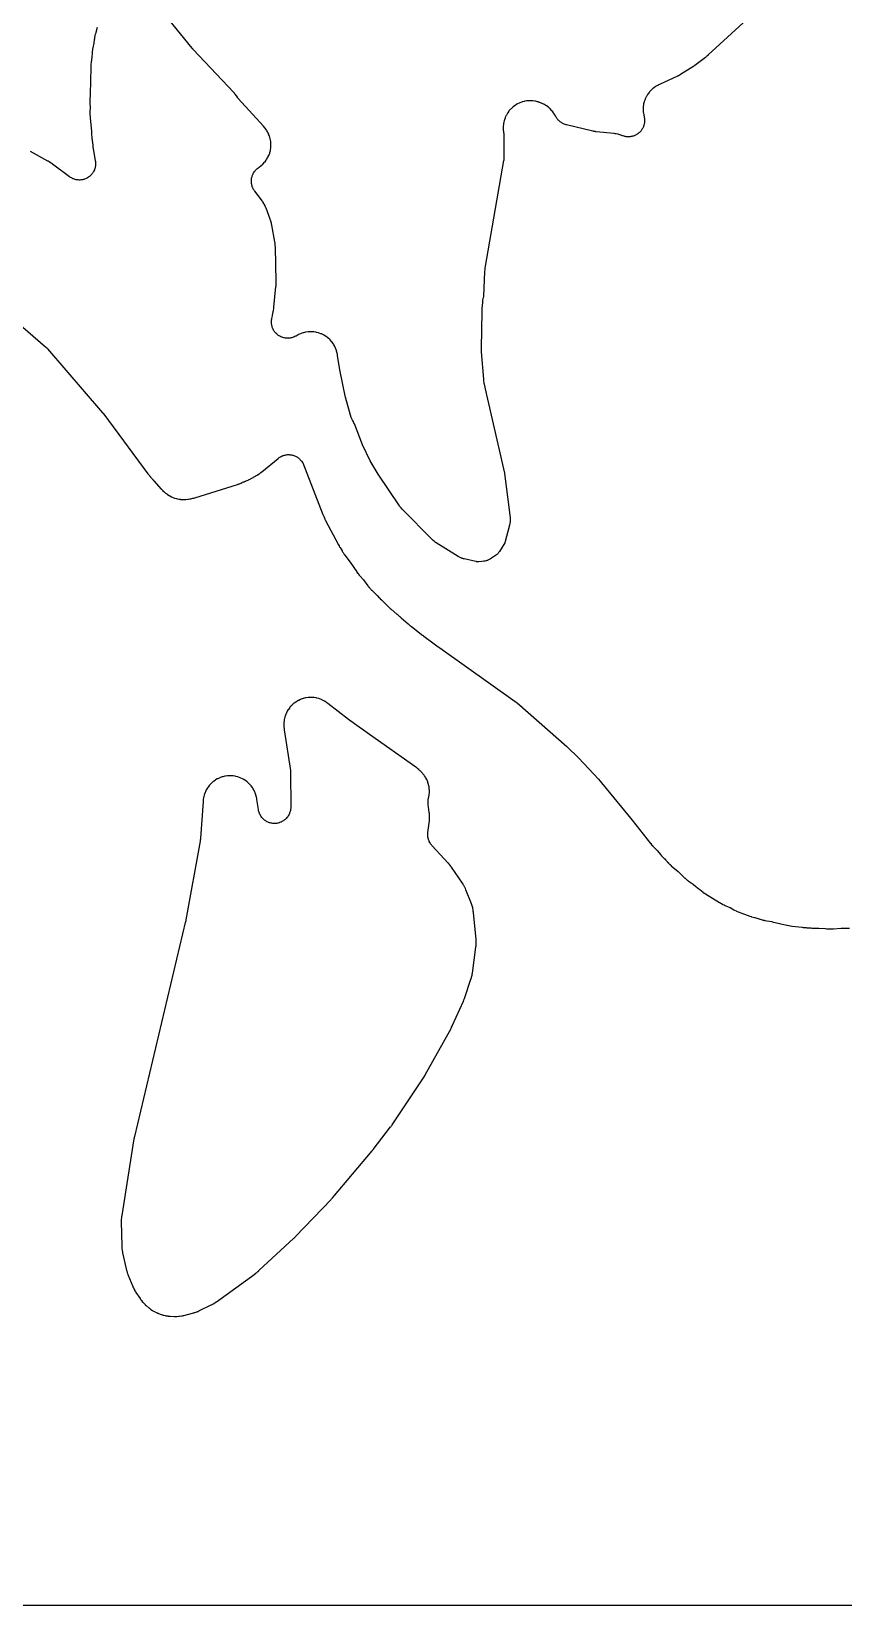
# Model space of a CAD drawing. Header units: millimetres. Extents: x 0 to 300, y 0 to 300.
# Drawn here: x 75 to 150, y -0.1 to 145.3 of the extents above; entities that cross this region are included whole.
import ezdxf

# ---------------------------------------------------------------- set-up
doc = ezdxf.new("R2010")
doc.units = ezdxf.units.MM
doc.layers.add('CUT', color=7, linetype='CONTINUOUS')

msp = doc.modelspace()

# ---------------------------------------------------------------- linework, layer by layer
at = {"layer": 'CUT'}
for points in [[(298.5625, -0.0625), (1.4375, -0.0625), (0.5522, -0.0625), (0.4788, -0.0589), (0.4206, -0.0503), (0.3635, -0.036), (0.3082, -0.0162), (0.255, 0.009), (0.2046, 0.0392), (0.1573, 0.0743), (0.1137, 0.1137), (0.0743, 0.1573), (0.0392, 0.2046), (0.009, 0.255), (-0.0162, 0.3082), (-0.036, 0.3635), (-0.0503, 0.4206), (-0.0589, 0.4788), (-0.0625, 0.5522), (-0.0625, 1.4375), (-0.0625, 298.5625)], [(142.516, 147.6994), (137.4992, 143.1052), (137.4871, 143.0944), (137.4557, 143.0666), (137.4529, 143.0641), (137.3765, 142.9957), (137.3656, 142.9858), (137.324, 142.9467), (137.3032, 142.9262), (137.2525, 142.8736), (136.248, 142.1241), (136.2406, 142.1186), (136.2231, 142.1058), (136.2155, 142.1004), (136.2063, 142.0938), (136.1987, 142.0884), (136.181, 142.076), (136.1733, 142.0707), (136.1645, 142.0647), (136.1568, 142.0595), (136.1388, 142.0474), (136.131, 142.0423), (136.1215, 142.0361), (136.1137, 142.0311), (136.0955, 142.0194), (136.0876, 142.0144), (134.923, 141.2867), (134.9106, 141.2791), (134.8814, 141.2615), (134.8689, 141.2541), (134.8535, 141.2452), (134.8408, 141.238), (134.8112, 141.2214), (134.7984, 141.2144), (134.7836, 141.2064), (134.7707, 141.1996), (134.7405, 141.184), (134.7275, 141.1774), (134.7116, 141.1695), (134.6985, 141.1631), (134.6678, 141.1485), (134.6546, 141.1423), (132.9974, 140.3845), (132.9837, 140.378), (132.8957, 140.3351), (132.8822, 140.3283), (132.83, 140.3012), (132.8036, 140.2866), (132.6369, 140.1891), (132.5865, 140.1561), (132.4326, 140.0439), (132.3857, 140.006), (132.2438, 139.8789), (132.201, 139.8365), (132.0726, 139.6958), (132.0342, 139.6493), (131.9205, 139.4965), (131.887, 139.4464), (131.7892, 139.2829), (131.7609, 139.2297), (131.6801, 139.0573), (131.6572, 139.0015), (131.594, 138.8218), (131.5769, 138.764), (131.5321, 138.5789), (131.5209, 138.5197), (131.4948, 138.331), (131.4896, 138.2709), (131.4826, 138.0806), (131.4834, 138.0203), (131.4956, 137.8302), (131.5024, 137.7703), (131.5336, 137.5824), (131.5464, 137.5235), (131.564, 137.4587), (131.5744, 137.4164), (131.5915, 137.3384), (131.606, 137.2525), (131.613, 137.195), (131.6191, 137.1081), (131.6204, 137.0501), (131.6182, 136.963), (131.6139, 136.9052), (131.6032, 136.8187), (131.5934, 136.7616), (131.5744, 136.6766), (131.5591, 136.6206), (131.532, 136.5378), (131.5113, 136.4837), (131.4763, 136.4039), (131.4505, 136.3519), (131.4079, 136.2759), (131.3772, 136.2267), (131.3275, 136.1552), (131.2922, 136.1092), (131.2358, 136.0428), (131.1962, 136.0004), (131.1337, 135.9398), (131.0902, 135.9015), (131.0221, 135.8471), (130.975, 135.8132), (130.902, 135.7657), (130.8519, 135.7365), (130.7746, 135.6963), (130.722, 135.672), (130.6412, 135.6395), (130.5864, 135.6204), (130.5028, 135.5959), (130.4464, 135.5822), (130.3609, 135.5658), (130.3035, 135.5577), (130.2167, 135.5497), (130.1588, 135.5471), (130.0717, 135.5475), (130.0138, 135.5506), (129.9271, 135.5594), (129.8697, 135.568), (129.7843, 135.5852), (129.7281, 135.5993), (129.6448, 135.6247), (129.5696, 135.6515), (129.5289, 135.6672), (129.4649, 135.6937), (129.4108, 135.713), (129.237, 135.766), (129.1813, 135.7801), (129.0008, 135.8168), (128.9725, 135.8218), (128.9171, 135.8303), (128.9028, 135.8324), (128.8102, 135.8443), (128.7959, 135.846), (127.1373, 136.0198), (127.1226, 136.0215), (127.0883, 136.0257), (127.0737, 136.0276), (127.0558, 136.03), (127.0412, 136.0322), (127.0071, 136.0375), (126.9925, 136.0398), (126.9667, 136.0443), (126.9521, 136.0469), (126.9182, 136.0533), (126.9037, 136.0562), (126.8861, 136.0598), (126.8716, 136.0629), (126.8379, 136.0704), (126.8235, 136.0738), (124.4008, 136.6561), (124.3574, 136.6677), (124.2783, 136.691), (124.1934, 136.7206), (124.1379, 136.7431), (124.0564, 136.7811), (124.0034, 136.8091), (123.9261, 136.855), (123.8762, 136.8881), (123.8038, 136.9415), (123.7575, 136.9794), (123.6908, 137.0398), (123.6485, 137.0822), (123.5882, 137.1489), (123.5503, 137.1953), (123.497, 137.2677), (123.4639, 137.3176), (123.4181, 137.395), (123.3779, 137.4712), (123.3677, 137.4913), (123.3641, 137.4984), (123.3423, 137.5385), (123.2439, 137.7042), (123.2103, 137.7547), (123.0961, 137.9089), (123.0576, 137.9558), (122.9284, 138.0977), (122.8854, 138.1404), (122.7425, 138.2685), (122.6954, 138.3067), (122.5403, 138.4197), (122.4895, 138.4529), (122.3239, 138.5497), (122.27, 138.5776), (122.093, 138.6583), (122.065, 138.6702), (122.0099, 138.692), (121.9958, 138.6974), (121.9142, 138.7273), (121.8859, 138.7369), (121.8064, 138.7616), (121.7924, 138.7658), (121.7373, 138.7815), (121.7089, 138.7889), (121.5257, 138.8314), (121.468, 138.8419), (121.2842, 138.8661), (121.2257, 138.8709), (121.0404, 138.877), (120.9817, 138.876), (120.7966, 138.864), (120.7384, 138.8573), (120.5554, 138.8273), (120.498, 138.815), (120.3188, 138.7672), (120.263, 138.7493), (120.0893, 138.6843), (120.0354, 138.6611), (119.8689, 138.5794), (119.8176, 138.551), (119.6599, 138.4534), (119.6116, 138.4202), (119.4641, 138.3077), (119.4193, 138.2699), (119.2835, 138.1435), (119.2426, 138.1015), (119.1198, 137.9625), (119.0832, 137.9167), (118.9746, 137.7664), (118.9426, 137.7172), (118.8492, 137.557), (118.8222, 137.5049), (118.7449, 137.3364), (118.7231, 137.2819), (118.6626, 137.1066), (118.6462, 137.0503), (118.6031, 136.8699), (118.5923, 136.8123), (118.567, 136.6285), (118.5619, 136.5701), (118.5547, 136.3848), (118.5553, 136.3261), (118.5664, 136.1385), (118.5688, 136.1092), (118.575, 136.0523), (118.5767, 136.0377), (118.5893, 135.9432), (118.5914, 135.9287), (118.5986, 135.8831), (118.5997, 135.876), (118.6022, 135.8596), (118.6026, 135.8565), (118.6067, 135.8245), (118.6138, 135.7603), (118.6159, 135.7382), (118.6177, 135.7074), (118.621, 135.6258), (118.6217, 135.5908), (118.6235, 133.6632), (118.6235, 133.6533), (118.6233, 133.6379), (118.6227, 133.6127), (118.6214, 133.5794), (118.6198, 133.5497), (118.6181, 133.5259), (118.617, 133.5124), (118.6166, 133.5074), (118.6136, 133.4782), (118.6058, 133.4133), (118.6004, 133.3745), (118.5982, 133.3615), (118.5966, 133.3518), (116.8897, 123.6019), (116.8867, 123.5828), (116.869, 123.4585), (116.8666, 123.4393), (116.8495, 123.2826), (116.8477, 123.2634), (116.8381, 123.1382), (116.8369, 123.1189), (116.7338, 120.8025), (116.7012, 120.6876), (116.688, 120.6305), (116.6546, 120.4455), (116.6501, 120.4165), (116.6427, 120.3598), (116.6409, 120.3452), (116.6309, 120.2504), (116.6296, 120.2358), (116.5846, 119.6809), (116.5839, 119.6716), (116.5797, 119.607), (116.5791, 119.5971), (116.5752, 119.5165), (116.5748, 119.5068), (116.5727, 119.4431), (116.5725, 119.4326), (116.5214, 116.0381), (116.5213, 116.0245), (116.522, 115.9362), (116.5223, 115.9227), (116.5256, 115.8119), (116.5262, 115.7983), (116.5308, 115.7102), (116.5317, 115.6966), (116.7231, 113.167), (116.724, 113.1566), (116.7308, 113.0833), (116.7319, 113.0724), (116.7373, 113.0245), (116.7403, 113.0015), (116.762, 112.8583), (116.7657, 112.8362), (116.7729, 112.7981), (116.775, 112.7878), (116.7898, 112.7166), (116.7923, 112.7051), (116.9557, 111.9897), (116.9771, 111.8624), (116.9803, 111.8451), (117.0025, 111.7329), (117.0062, 111.7157), (118.6612, 104.484), (118.6624, 104.4758), (119.1189, 101.1067), (119.202, 100.3297), (119.2055, 100.2884), (119.2101, 100.2127), (119.2113, 100.13), (119.2107, 100.1109), (119.2091, 100.0959), (119.2028, 100.0474), (119.2002, 100.0311), (119.1982, 100.0191), (119.14, 99.6805), (118.7087, 98.0698), (118.1995, 97.2575), (118.1766, 97.2229), (118.1332, 97.1603), (118.0828, 97.0944), (118.0473, 97.052), (118.0244, 97.0271), (117.967, 96.9844), (117.9302, 96.9583), (117.3674, 96.5811), (117.3314, 96.5581), (117.2644, 96.5177), (117.1893, 96.4771), (117.1381, 96.4525), (117.1052, 96.4386), (117.0347, 96.4147), (116.971, 96.3971), (116.8797, 96.3771), (116.809, 96.3653), (116.8022, 96.3642), (116.7543, 96.3576), (116.5807, 96.3385), (116.2942, 96.3083), (116.2522, 96.3048), (116.2341, 96.3038), (116.1556, 96.3113), (116.0964, 96.3199), (116.047, 96.3284), (116.031, 96.3317), (116.0189, 96.3342), (114.9413, 96.5674), (114.9042, 96.5775), (114.8932, 96.5806), (114.8783, 96.5849), (114.8344, 96.5987), (114.7619, 96.6236), (114.7301, 96.6352), (114.6987, 96.648), (114.6284, 96.6784), (114.593, 96.6948), (114.5885, 96.6968), (114.5747, 96.7036), (114.5646, 96.7087), (114.4023, 96.7915), (112.3666, 98.0551), (112.3552, 98.0622), (112.34, 98.072), (112.3234, 98.0834), (112.2647, 98.1259), (112.2629, 98.1272), (112.2549, 98.133), (112.2028, 98.1708), (112.1919, 98.1791), (112.1616, 98.2045), (112.0943, 98.2635), (112.055, 98.3001), (112.0421, 98.3128), (112.0326, 98.3223), (109.2238, 101.1808), (109.1324, 101.2759), (109.1308, 101.2775), (109.1293, 101.2791), (109.1292, 101.2792), (109.1159, 101.2939), (109.0956, 101.3171), (109.0798, 101.3357), (109.0709, 101.3465), (109.0676, 101.3505), (109.0488, 101.3742), (109.0078, 101.4277), (108.984, 101.4603), (108.9762, 101.4715), (108.9705, 101.4798), (106.9926, 104.3888), (106.2552, 105.6412), (105.5582, 107.1139), (104.8033, 109.0395), (104.7978, 109.0531), (104.7609, 109.1408), (104.755, 109.1542), (104.7316, 109.2064), (104.7189, 109.2328), (104.6337, 109.4001), (104.6046, 109.4509), (104.5308, 109.5663), (104.507, 109.6388), (104.0872, 111.1552), (104.0201, 111.3976), (104.0064, 111.4468), (103.9991, 111.4732), (103.4495, 114.0231), (103.2516, 115.3616), (103.2493, 115.376), (103.2332, 115.4696), (103.2305, 115.484), (103.2194, 115.5399), (103.213, 115.5685), (103.1678, 115.7502), (103.1509, 115.8061), (103.089, 115.9802), (103.0668, 116.0342), (102.9883, 116.2014), (102.9609, 116.253), (102.8665, 116.4118), (102.8342, 116.4605), (102.7248, 116.6093), (102.688, 116.6547), (102.5646, 116.7921), (102.5235, 116.8337), (102.3874, 116.9585), (102.3425, 116.9959), (102.1948, 117.1069), (102.1465, 117.1397), (101.9887, 117.2358), (101.9374, 117.2637), (101.7711, 117.3441), (101.7173, 117.3669), (101.544, 117.4306), (101.4882, 117.4481), (101.3095, 117.4947), (101.2523, 117.5067), (101.0698, 117.5357), (101.0118, 117.542), (100.8274, 117.5532), (100.769, 117.5538), (100.5844, 117.547), (100.5262, 117.5419), (100.3431, 117.5172), (100.2857, 117.5065), (100.1059, 117.464), (100.0498, 117.4478), (99.875, 117.3881), (99.8207, 117.3665), (99.6525, 117.29), (99.6006, 117.2633), (99.4148, 117.1559), (99.3753, 117.1343), (99.3019, 117.0966), (99.2198, 117.0596), (99.164, 117.0377), (99.0786, 117.009), (99.0209, 116.9928), (98.9331, 116.9728), (98.8741, 116.9624), (98.7847, 116.9513), (98.7249, 116.9469), (98.6349, 116.9447), (98.5749, 116.9463), (98.4851, 116.9532), (98.4256, 116.9608), (98.337, 116.9766), (98.2786, 116.9901), (98.1919, 117.0147), (98.1352, 117.0339), (98.0514, 117.0671), (97.9968, 117.0919), (97.9168, 117.1332), (97.865, 117.1634), (97.7895, 117.2125), (97.741, 117.2477), (97.6708, 117.3041), (97.626, 117.344), (97.5618, 117.4072), (97.5213, 117.4513), (97.4637, 117.5206), (97.4278, 117.5686), (97.3774, 117.6432), (97.3464, 117.6946), (97.3038, 117.7739), (97.2781, 117.8281), (97.2436, 117.9113), (97.2235, 117.9677), (97.1975, 118.0539), (97.1831, 118.1121), (97.1658, 118.2005), (97.1573, 118.2599), (97.149, 118.3496), (97.1464, 118.4095), (97.1471, 118.4995), (97.1506, 118.5594), (97.1602, 118.6489), (97.1732, 118.7304), (97.1814, 118.7747), (97.232, 119.0149), (97.245, 119.0761), (97.2796, 119.2405), (97.3119, 119.3936), (97.3151, 119.41), (97.3346, 119.5168), (97.3373, 119.5333), (97.358, 119.668), (97.3603, 119.6845), (97.3737, 119.7922), (97.3756, 119.8088), (97.5627, 121.742), (97.5641, 121.7599), (97.5719, 121.8766), (97.5728, 121.8946), (97.5782, 122.0413), (97.5786, 122.0593), (97.5793, 122.1763), (97.5792, 122.1943), (97.5046, 125.3638), (97.5043, 125.3746), (97.5011, 125.4504), (97.5005, 125.4617), (97.4975, 125.5114), (97.4956, 125.5352), (97.4806, 125.6839), (97.4779, 125.7068), (97.4723, 125.7464), (97.4707, 125.7572), (97.459, 125.8313), (97.457, 125.8433), (97.1797, 127.3914), (97.1771, 127.4048), (97.1596, 127.491), (97.1568, 127.5042), (97.1451, 127.5558), (97.1386, 127.5821), (97.092, 127.7518), (97.0843, 127.7778), (97.068, 127.8281), (97.0637, 127.841), (97.0347, 127.9241), (97.0301, 127.9368), (96.6435, 128.9706), (96.6381, 128.9844), (96.6019, 129.0743), (96.5962, 129.088), (96.5731, 129.1414), (96.5606, 129.1685), (96.4764, 129.3398), (96.4474, 129.3918), (96.3466, 129.5539), (96.3302, 129.5788), (96.2971, 129.6266), (96.2885, 129.6388), (96.2313, 129.717), (96.2224, 129.7289), (95.6108, 130.5237), (95.5852, 130.5586), (95.5399, 130.6238), (95.4939, 130.6972), (95.4657, 130.7475), (95.427, 130.8249), (95.4037, 130.8777), (95.3727, 130.9585), (95.3546, 131.0133), (95.3314, 131.0967), (95.3187, 131.153), (95.3037, 131.2383), (95.2964, 131.2955), (95.2896, 131.3818), (95.2879, 131.4395), (95.2895, 131.526), (95.2933, 131.5836), (95.3032, 131.6696), (95.3125, 131.7265), (95.3306, 131.8112), (95.3454, 131.867), (95.3715, 131.9495), (95.3916, 132.0036), (95.4256, 132.0832), (95.4507, 132.1351), (95.4922, 132.2111), (95.5222, 132.2604), (95.5708, 132.3321), (95.6055, 132.3782), (95.6607, 132.4448), (95.6996, 132.4874), (95.761, 132.5485), (95.8038, 132.5871), (95.8708, 132.642), (95.9346, 132.6892), (95.97, 132.7142), (95.9846, 132.724), (96.0088, 132.741), (96.1606, 132.8539), (96.2062, 132.8913), (96.3443, 133.0168), (96.386, 133.0586), (96.5111, 133.197), (96.5485, 133.2427), (96.6594, 133.3928), (96.6921, 133.4419), (96.7877, 133.6021), (96.8154, 133.6542), (96.8949, 133.8231), (96.9173, 133.8776), (96.9798, 134.0535), (96.9968, 134.11), (97.0416, 134.2911), (97.053, 134.349), (97.0799, 134.5337), (97.0855, 134.5924), (97.0941, 134.7788), (97.0939, 134.8378), (97.0841, 135.0242), (97.0781, 135.0829), (97.0501, 135.2674), (97.0384, 135.3252), (96.9924, 135.506), (96.975, 135.5625), (96.9115, 135.7379), (96.8887, 135.7923), (96.8082, 135.9607), (96.7801, 136.0126), (96.6835, 136.1722), (96.6505, 136.2211), (96.5371, 136.3726), (96.5188, 136.3957), (96.482, 136.4401), (96.4725, 136.4514), (96.4095, 136.5237), (96.3996, 136.5347), (94.0649, 139.0855), (94.064, 139.0871), (94.0355, 139.138), (93.9375, 139.2941), (93.9041, 139.342), (93.7898, 139.4899), (93.7714, 139.5125), (93.7345, 139.5558), (93.7249, 139.5668), (93.6616, 139.6374), (93.6517, 139.6481), (89.9242, 143.6092), (89.9155, 143.6187), (89.9118, 143.6228), (89.9032, 143.6324), (89.8995, 143.6365), (89.8906, 143.6464), (89.8861, 143.6515), (89.8757, 143.6634), (89.8712, 143.6685), (89.866, 143.6744), (89.8616, 143.6796), (89.8513, 143.6917), (89.8474, 143.6962), (89.8392, 143.7061), (89.8275, 143.7203), (89.8224, 143.7265), (87.6666, 146.3883)], [(81.0345, 145.6562), (80.873, 145.0492), (80.8682, 145.0299), (80.8392, 144.904), (80.835, 144.8845), (80.8038, 144.7254), (80.8003, 144.7058), (80.7797, 144.5782), (80.7768, 144.5585), (80.7293, 144.1875), (80.6383, 143.7494), (80.6361, 143.7383), (80.6216, 143.6612), (80.6195, 143.6496), (80.611, 143.5989), (80.6074, 143.5743), (80.5881, 143.4209), (80.5856, 143.3971), (80.582, 143.3559), (80.5812, 143.3447), (80.576, 143.2673), (80.5753, 143.2547), (80.5601, 142.9224), (80.4858, 142.4143), (80.4833, 142.3953), (80.4693, 142.272), (80.4674, 142.2529), (80.4548, 142.0977), (80.4535, 142.0786), (80.4474, 141.9546), (80.4467, 141.9355), (80.4032, 139.4914), (80.3757, 138.8898), (80.3752, 138.8751), (80.3732, 138.7801), (80.3731, 138.7655), (80.3734, 138.6461), (80.3737, 138.6315), (80.3763, 138.5364), (80.3769, 138.5218), (80.3836, 138.3911), (80.3717, 137.7172), (80.3716, 137.7004), (80.3727, 137.5914), (80.3731, 137.5746), (80.3783, 137.4379), (80.3792, 137.4211), (80.3864, 137.3124), (80.3877, 137.2956), (80.5051, 136.0513), (80.522, 135.7267), (80.5232, 135.7085), (80.5329, 135.5908), (80.5347, 135.5727), (80.5513, 135.4254), (80.5536, 135.4073), (80.5704, 135.2904), (80.5733, 135.2724), (80.5848, 135.2064), (80.6253, 134.7774), (80.6266, 134.7649), (80.636, 134.6839), (80.6375, 134.6715), (80.6514, 134.5701), (80.6532, 134.5577), (80.6659, 134.4772), (80.668, 134.4648), (80.8693, 133.3437), (80.8761, 133.2995), (80.8866, 133.2182), (80.8936, 133.1291), (80.8953, 133.0695), (80.8934, 132.9801), (80.8891, 132.9207), (80.8784, 132.832), (80.8683, 132.7733), (80.8488, 132.686), (80.8329, 132.6286), (80.8048, 132.5437), (80.7833, 132.4882), (80.7469, 132.4065), (80.72, 132.3533), (80.6757, 132.2757), (80.6437, 132.2255), (80.5919, 132.1526), (80.555, 132.1058), (80.4962, 132.0384), (80.4549, 131.9955), (80.3897, 131.9343), (80.3443, 131.8957), (80.2734, 131.8413), (80.2244, 131.8074), (80.1484, 131.7603), (80.0963, 131.7314), (80.016, 131.6921), (79.9613, 131.6685), (79.8775, 131.6373), (79.8207, 131.6194), (79.7342, 131.5966), (79.676, 131.5844), (79.5877, 131.5704), (79.5285, 131.564), (79.4392, 131.5588), (79.3796, 131.5583), (79.2903, 131.562), (79.231, 131.5674), (79.1424, 131.5799), (79.084, 131.5912), (78.9971, 131.6125), (78.94, 131.6295), (78.8557, 131.6593), (78.8006, 131.6819), (78.7197, 131.7199), (78.6671, 131.7479), (78.5903, 131.7938), (78.5222, 131.8392), (78.4856, 131.865), (76.9193, 133.0262), (76.9027, 133.038), (76.7938, 133.1132), (76.7769, 133.1245), (76.6371, 133.214), (76.6198, 133.2247), (76.5061, 133.2923), (76.4884, 133.3024), (74.8812, 134.1851)], [(73.45, 118.5848), (76.2595, 116.1633), (76.2646, 116.1589), (76.2764, 116.1486), (76.2786, 116.1466), (76.3011, 116.1261), (76.3456, 116.0842), (76.3606, 116.0696), (76.3809, 116.0486), (76.4335, 115.992), (76.4556, 115.9673), (81.5477, 110.0674), (81.5521, 110.0622), (81.5623, 110.0502), (81.5666, 110.045), (81.577, 110.0326), (81.5823, 110.0263), (81.5946, 110.0113), (81.5998, 110.0049), (81.6058, 109.9974), (81.611, 109.9909), (81.6231, 109.9757), (81.6282, 109.9691), (81.6308, 109.9658), (81.6368, 109.958), (81.6507, 109.9397), (81.6566, 109.9318), (85.7269, 104.4437), (85.735, 104.433), (85.7883, 104.3645), (85.7966, 104.354), (85.8654, 104.2694), (85.8739, 104.2591), (85.9302, 104.1929), (85.939, 104.1829), (85.9474, 104.1735), (85.961, 104.1555), (85.9777, 104.1346), (86.0889, 104.0009), (86.1064, 103.9808), (86.1416, 103.9421), (86.1507, 103.9323), (86.2107, 103.8694), (86.22, 103.8598), (86.2812, 103.7983), (86.9682, 103.0264), (86.9764, 103.0173), (87.0308, 102.9587), (87.0392, 102.9498), (87.0726, 102.9152), (87.0901, 102.8979), (87.2057, 102.7876), (87.2239, 102.771), (87.26, 102.7393), (87.2693, 102.7313), (87.3304, 102.6798), (87.3399, 102.6719), (87.3618, 102.6542), (87.3735, 102.6451), (87.4499, 102.5864), (87.4617, 102.5775), (87.5085, 102.5434), (87.5329, 102.5266), (87.6916, 102.4224), (87.7427, 102.3923), (87.9087, 102.3055), (87.9625, 102.2807), (88.1362, 102.2106), (88.1922, 102.1912), (88.372, 102.1386), (88.4296, 102.1248), (88.6138, 102.0903), (88.6725, 102.0822), (88.7152, 102.0785), (88.7431, 102.0746), (88.9314, 102.0577), (88.9912, 102.0553), (89.1803, 102.0573), (89.24, 102.0609), (89.4279, 102.0816), (89.4869, 102.0911), (89.6081, 102.1169), (89.6537, 102.1242), (89.6821, 102.1295), (89.8657, 102.168), (89.8938, 102.1747), (89.9483, 102.1889), (89.9623, 102.1927), (90.0525, 102.2186), (90.0663, 102.2227), (94.0149, 103.4586), (94.0264, 103.4623), (94.1004, 103.4871), (94.1118, 103.491), (94.156, 103.5068), (94.1785, 103.5154), (94.3233, 103.5738), (94.3454, 103.5832), (94.3882, 103.6026), (94.3991, 103.6076), (94.4697, 103.6411), (94.4805, 103.6464), (94.5491, 103.6807), (94.6123, 103.7009), (94.6268, 103.7057), (94.7202, 103.7382), (94.7345, 103.7434), (94.7901, 103.7643), (94.8183, 103.7758), (94.9996, 103.8548), (95.0272, 103.8677), (95.0804, 103.8941), (95.094, 103.9011), (95.1814, 103.9474), (95.1948, 103.9547), (95.7279, 104.2546), (95.7392, 104.2611), (95.8122, 104.3042), (95.8233, 104.311), (95.8666, 104.3379), (95.8885, 104.3521), (96.0284, 104.4477), (96.0496, 104.4629), (96.0904, 104.4934), (96.1007, 104.5014), (96.1674, 104.5536), (96.1776, 104.5618), (96.2212, 104.5975), (96.2282, 104.603), (96.2413, 104.6134), (97.7502, 105.8498), (97.7856, 105.8774), (97.8518, 105.9263), (97.9266, 105.976), (97.9779, 106.0066), (98.0573, 106.0486), (98.1114, 106.0739), (98.1946, 106.1078), (98.251, 106.1276), (98.3371, 106.153), (98.3952, 106.1671), (98.4834, 106.1838), (98.5427, 106.192), (98.6321, 106.1998), (98.6918, 106.2021), (98.7816, 106.201), (98.8413, 106.1972), (98.9305, 106.1872), (98.9895, 106.1776), (99.0773, 106.1587), (99.135, 106.1432), (99.2205, 106.1156), (99.2764, 106.0945), (99.3587, 106.0586), (99.4122, 106.0319), (99.4905, 105.988), (99.5411, 105.9562), (99.6147, 105.9046), (99.6618, 105.8679), (99.7299, 105.8093), (99.7732, 105.7681), (99.835, 105.703), (99.8886, 105.6406), (99.917, 105.6058), (100.0387, 105.4491), (100.0399, 105.4475), (101.8946, 100.6809), (101.9015, 100.664), (101.9476, 100.5553), (101.955, 100.5387), (101.968, 100.5103), (101.9989, 100.4346), (102.0068, 100.416), (102.0739, 100.2661), (102.0825, 100.2478), (102.14, 100.1301), (102.1491, 100.1122), (103.3297, 97.8875), (103.3378, 97.8728), (103.3917, 97.7777), (103.4002, 97.7632), (103.4091, 97.7485), (103.4106, 97.746), (103.4422, 97.6937), (103.4712, 97.6458), (103.4726, 97.6436), (103.482, 97.628), (103.491, 97.6137), (103.5505, 97.5214), (103.5599, 97.5073), (103.5841, 97.4719), (103.6691, 97.3136), (103.6743, 97.3041), (103.7112, 97.238), (103.7168, 97.2282), (103.7419, 97.1854), (103.7544, 97.165), (103.8347, 97.0394), (103.8474, 97.0202), (103.8702, 96.9875), (103.8765, 96.9786), (103.9203, 96.918), (103.9275, 96.9082), (104.4008, 96.2799), (105.016, 95.3807), (105.0272, 95.3649), (105.1016, 95.2633), (105.1133, 95.2479), (105.2107, 95.1235), (105.2229, 95.1085), (105.3037, 95.0119), (105.3164, 94.9973), (105.6398, 94.6353), (106.0604, 94.077), (106.068, 94.0671), (106.118, 94.0036), (106.1257, 93.9939), (106.1566, 93.9564), (106.1727, 93.9375), (106.2803, 93.8169), (106.2972, 93.7987), (106.3311, 93.7638), (106.3398, 93.755), (106.3973, 93.6982), (106.4062, 93.6895), (106.9234, 93.1986), (107.1052, 92.9951), (107.1164, 92.9829), (107.1905, 92.9045), (107.202, 92.8926), (107.2977, 92.7968), (107.3095, 92.7852), (107.3878, 92.711), (107.4, 92.6998), (107.5924, 92.5273), (107.8212, 92.2787), (107.8354, 92.2638), (107.9294, 92.1684), (107.9442, 92.154), (108.0662, 92.0384), (108.0814, 92.0245), (108.1818, 91.9358), (108.1974, 91.9224), (108.7333, 91.4808), (108.7432, 91.4715), (108.8102, 91.4109), (108.8206, 91.4017), (108.9063, 91.3275), (108.9169, 91.3186), (108.9866, 91.2611), (108.9974, 91.2524), (109.1335, 91.1453), (109.7686, 90.5758), (109.7806, 90.5653), (109.8595, 90.4982), (109.8718, 90.4881), (109.9731, 90.4065), (109.9857, 90.3967), (110.0681, 90.3339), (110.0809, 90.3244), (110.523, 90.0055), (111.02, 89.5959), (111.0276, 89.5897), (111.0809, 89.5472), (111.0892, 89.5408), (111.1565, 89.489), (111.1647, 89.4828), (111.2186, 89.4428), (111.2275, 89.4363), (112.0676, 88.8365), (112.5423, 88.463), (112.5479, 88.4587), (112.5872, 88.4285), (112.5933, 88.4239), (112.6427, 88.3869), (112.6487, 88.3825), (112.6882, 88.3537), (112.6947, 88.3491), (119.6518, 83.4214), (119.661, 83.4148), (119.6823, 83.3992), (119.6914, 83.3925), (119.7025, 83.3842), (119.7115, 83.3774), (119.7325, 83.3613), (119.7415, 83.3544), (119.7517, 83.3463), (119.7606, 83.3392), (119.7811, 83.3226), (119.7899, 83.3155), (119.8006, 83.3067), (119.8092, 83.2994), (119.8294, 83.2823), (119.838, 83.2749), (124.4384, 79.2648), (125.5478, 78.1736), (127.3582, 76.2252), (130.4683, 72.4562), (132.1765, 70.2957), (132.1875, 70.2822), (132.2604, 70.1953), (132.2718, 70.1821), (132.3665, 70.0757), (132.3783, 70.0628), (132.4561, 69.9803), (132.4683, 69.9677), (132.7737, 69.6624), (133.1193, 69.2435), (133.1264, 69.235), (133.1767, 69.1763), (133.1843, 69.1676), (133.218, 69.1298), (133.2346, 69.1119), (133.2496, 69.0964), (133.2513, 69.0946), (133.3573, 68.9849), (133.3741, 68.9683), (133.4036, 68.9401), (133.4117, 68.9325), (133.468, 68.8806), (133.4772, 68.8723), (133.5585, 68.8004), (133.7095, 68.6225), (133.7179, 68.6129), (133.7727, 68.5509), (133.7813, 68.5415), (133.8151, 68.505), (133.8327, 68.4866), (133.9501, 68.37), (133.9685, 68.3525), (134.0053, 68.3189), (134.0148, 68.3105), (134.0771, 68.256), (134.0868, 68.2477), (134.7119, 67.7241), (135.2111, 67.2249), (135.221, 67.2152), (135.2865, 67.1526), (135.2967, 67.1431), (135.337, 67.1065), (135.358, 67.0882), (135.4973, 66.9726), (135.5192, 66.9553), (135.5626, 66.9226), (135.5738, 66.9143), (135.6474, 66.8615), (135.6588, 66.8535), (136.1135, 66.5427), (136.3525, 66.3314), (136.3611, 66.324), (136.3867, 66.3013), (136.3949, 66.2943), (136.4522, 66.2454), (136.4609, 66.2382), (136.499, 66.2068), (136.5177, 66.1921), (136.6361, 66.1025), (136.6546, 66.089), (136.6872, 66.0663), (136.6961, 66.0602), (136.7079, 66.0523), (136.8749, 65.9124), (136.883, 65.9057), (136.9395, 65.86), (136.948, 65.8533), (136.9856, 65.824), (137.004, 65.8102), (137.1202, 65.7266), (137.1384, 65.714), (137.1703, 65.6928), (137.179, 65.6871), (137.2396, 65.6484), (137.2495, 65.6422), (138.5542, 64.8423), (138.5652, 64.8358), (138.6362, 64.7943), (138.6472, 64.788), (138.6905, 64.764), (138.7129, 64.7521), (138.859, 64.6787), (138.9646, 64.6226), (138.9869, 64.6114), (139.0309, 64.5903), (139.0422, 64.5851), (139.116, 64.5516), (139.1274, 64.5465), (139.443, 64.4113), (139.5302, 64.3735), (139.7648, 64.2336), (139.7764, 64.2269), (139.8521, 64.184), (139.8639, 64.1775), (139.91, 64.1528), (139.9338, 64.1406), (140.0906, 64.0652), (140.115, 64.0541), (140.1631, 64.0335), (140.1755, 64.0284), (140.2563, 63.996), (140.2688, 63.9912), (141.3373, 63.59), (141.3554, 63.5836), (141.4735, 63.5435), (141.4918, 63.5376), (141.6415, 63.4921), (141.66, 63.4868), (141.7804, 63.4543), (141.799, 63.4496), (142.0718, 63.3854), (142.0944, 63.3764), (142.1085, 63.3709), (142.2005, 63.3367), (142.2147, 63.3317), (142.2705, 63.3125), (142.2993, 63.3034), (142.4878, 63.2492), (142.517, 63.2416), (142.5744, 63.2281), (142.5891, 63.2249), (142.6852, 63.2049), (142.7, 63.202), (143.3603, 63.0821), (143.3919, 63.0747), (144.7714, 62.7475), (144.7904, 62.7433), (144.9144, 62.7182), (144.9336, 62.7146), (145.0901, 62.688), (145.1093, 62.6851), (145.2347, 62.668), (145.254, 62.6657), (146.1856, 62.5694), (146.2648, 62.5567), (146.2777, 62.5548), (146.328, 62.5479), (146.3539, 62.545), (146.5221, 62.5293), (146.548, 62.5274), (146.5988, 62.5249), (146.6118, 62.5244), (146.6235, 62.5241), (146.719, 62.5142), (146.7334, 62.5129), (146.827, 62.5055), (146.8414, 62.5045), (146.9591, 62.4981), (146.9736, 62.4974), (147.0674, 62.4945), (147.0819, 62.4943), (147.7047, 62.4901), (148.3048, 62.4365), (148.3246, 62.4351), (148.4531, 62.4278), (148.4729, 62.4271), (148.6343, 62.4233), (148.6542, 62.4232), (148.7829, 62.4245), (148.7857, 62.4246), (148.9048, 62.4236), (148.9239, 62.4237), (149.048, 62.4267), (149.0671, 62.4274), (149.7843, 62.4672), (149.9641, 62.475), (150.5495, 62.471)]]:
    msp.add_lwpolyline(points, dxfattribs=at)
msp.add_lwpolyline([(83.7677, 30.8349), (83.8165, 30.6786), (83.8246, 30.6547), (83.8412, 30.6084), (83.8456, 30.5966), (83.8749, 30.5201), (83.8795, 30.5084), (84.338, 29.3826), (84.3437, 29.3689), (84.3822, 29.2808), (84.3883, 29.2673), (84.4127, 29.2149), (84.4258, 29.1884), (84.5155, 29.0184), (84.53, 28.9926), (84.5594, 28.9429), (84.5671, 28.9302), (84.6181, 28.8487), (84.6261, 28.8363), (85, 28.2706), (85.0082, 28.2586), (85.0622, 28.181), (85.0707, 28.1691), (85.1043, 28.1233), (85.122, 28.1003), (85.2394, 27.9554), (85.2782, 27.9121), (85.409, 27.7793), (85.43, 27.759), (85.4717, 27.7206), (85.4826, 27.7108), (85.5536, 27.6485), (85.5647, 27.639), (85.8523, 27.3988), (85.8625, 27.3905), (85.929, 27.3374), (85.9394, 27.3293), (85.9801, 27.2982), (86.0012, 27.2828), (86.1391, 27.1867), (86.1833, 27.1587), (86.3271, 27.0762), (86.3736, 27.0521), (86.526, 26.9815), (86.55, 26.971), (86.5974, 26.9516), (86.6096, 26.9467), (86.689, 26.9161), (86.7013, 26.9115), (86.9452, 26.8235), (86.9593, 26.8186), (87.0511, 26.788), (87.0653, 26.7835), (87.1208, 26.7665), (87.1495, 26.7585), (87.3345, 26.7118), (87.3928, 26.7001), (87.5815, 26.672), (87.6111, 26.6684), (87.6689, 26.6627), (87.6837, 26.6614), (87.7802, 26.6543), (87.7951, 26.6534), (88.1729, 26.635), (88.1878, 26.6345), (88.2843, 26.6321), (88.2992, 26.632), (88.3572, 26.632), (88.3869, 26.6328), (88.577, 26.6424), (88.6361, 26.6483), (88.8244, 26.6767), (88.8537, 26.6818), (88.9105, 26.6933), (88.925, 26.6964), (89.0192, 26.7178), (89.0336, 26.7213), (89.8462, 26.9274), (89.8608, 26.9313), (89.9554, 26.9579), (89.9699, 26.9622), (90.0263, 26.9796), (90.055, 26.9892), (90.2395, 27.0564), (90.2677, 27.0675), (90.3221, 27.0904), (90.3359, 27.0965), (90.4254, 27.137), (90.4391, 27.1434), (91.5792, 27.6943), (91.5911, 27.7002), (91.6681, 27.7395), (91.6799, 27.7457), (91.7257, 27.7704), (91.7489, 27.7836), (91.8973, 27.8723), (91.9198, 27.8864), (91.9632, 27.9151), (91.9742, 27.9225), (92.0454, 27.9718), (92.0562, 27.9795), (95.6301, 30.5719), (95.6444, 30.5826), (95.7362, 30.6534), (95.7501, 30.6645), (95.8626, 30.7568), (95.8762, 30.7683), (95.9636, 30.8444), (95.9769, 30.8564), (99.2087, 33.8459), (99.2148, 33.8516), (99.2572, 33.8919), (99.2636, 33.8982), (99.3157, 33.9492), (99.322, 33.9555), (99.3625, 33.9964), (99.3691, 34.0032), (102.6502, 37.4223), (102.6564, 37.4289), (102.6993, 37.475), (102.7059, 37.4822), (102.7585, 37.5405), (102.7648, 37.5476), (102.8056, 37.5944), (102.8122, 37.6021), (106.4447, 41.9088), (106.449, 41.9139), (106.4783, 41.9495), (106.4828, 41.955), (106.5188, 41.9997), (106.5231, 42.0051), (106.5512, 42.0408), (106.5557, 42.0467), (108.1553, 44.1343), (108.1608, 44.1416), (108.1984, 44.1923), (108.2041, 44.2001), (108.25, 44.264), (108.2555, 44.2718), (108.2909, 44.3229), (108.2967, 44.3313), (111.1935, 48.6621), (111.2004, 48.6726), (111.2441, 48.741), (111.2507, 48.7516), (111.3038, 48.8386), (111.3102, 48.8493), (111.351, 48.9194), (111.3572, 48.9303), (113.7418, 53.2309), (113.7478, 53.2421), (113.7864, 53.3153), (113.7922, 53.3266), (113.8387, 53.4195), (113.8442, 53.4309), (113.8797, 53.5057), (113.885, 53.5172), (114.8826, 55.7426), (114.8885, 55.7563), (114.926, 55.8457), (114.9316, 55.8596), (114.9758, 55.973), (114.981, 55.9869), (115.014, 56.0781), (115.0189, 56.0922), (115.5761, 57.7626), (115.5804, 57.7762), (115.6075, 57.8643), (115.6115, 57.8779), (115.6266, 57.9313), (115.6336, 57.9588), (115.6752, 58.1384), (115.6809, 58.1662), (115.6908, 58.2207), (115.6932, 58.2347), (115.7076, 58.3258), (115.7096, 58.3398), (116.0293, 60.7337), (116.0313, 60.7507), (116.0428, 60.8608), (116.0444, 60.8778), (116.0494, 60.9441), (116.051, 60.9782), (116.0553, 61.1995), (116.0549, 61.2336), (116.0524, 61.3), (116.0516, 61.317), (116.0442, 61.4276), (116.0429, 61.4446), (115.8062, 63.9407), (115.8047, 63.9545), (115.7941, 64.0443), (115.7923, 64.0581), (115.7847, 64.112), (115.7801, 64.1394), (115.7469, 64.3147), (115.734, 64.3688), (115.6847, 64.5403), (115.6764, 64.5668), (115.659, 64.6183), (115.6543, 64.6315), (115.6233, 64.7164), (115.6184, 64.7295), (115.1164, 66.0129), (115.11, 66.0286), (115.0668, 66.1302), (115.06, 66.1458), (115.0324, 66.206), (115.0174, 66.2365), (114.9143, 66.4315), (114.8976, 66.4611), (114.8634, 66.5178), (114.8544, 66.5322), (114.7947, 66.6251), (114.7854, 66.6393), (113.7787, 68.1126), (113.7726, 68.1214), (113.7294, 68.1824), (113.7228, 68.1914), (113.6937, 68.2308), (113.6793, 68.2496), (113.5873, 68.3645), (113.5728, 68.3819), (113.547, 68.4118), (113.5399, 68.4198), (113.4906, 68.4748), (113.4825, 68.4837), (112.005, 70.0669), (111.976, 70.0995), (111.9244, 70.1606), (111.8713, 70.2299), (111.8382, 70.2776), (111.7921, 70.3517), (111.7638, 70.4025), (111.7251, 70.4807), (111.7018, 70.534), (111.6709, 70.6156), (111.6529, 70.6708), (111.63, 70.755), (111.6175, 70.8118), (111.6028, 70.8978), (111.5958, 70.9555), (111.5896, 71.0426), (111.5882, 71.1007), (111.5904, 71.1879), (111.5963, 71.2677), (111.6006, 71.3111), (111.7346, 72.4002), (111.736, 72.4132), (111.7446, 72.4977), (111.7457, 72.5107), (111.7497, 72.5617), (111.7512, 72.5878), (111.7571, 72.7553), (111.7567, 72.8076), (111.748, 72.975), (111.7461, 73.0011), (111.7412, 73.0519), (111.7398, 73.065), (111.7298, 73.1494), (111.7282, 73.1623), (111.6257, 73.8943), (111.6206, 73.9378), (111.6134, 74.0176), (111.6097, 74.1051), (111.6101, 74.1634), (111.615, 74.2507), (111.621, 74.3087), (111.6344, 74.3952), (111.6513, 74.4781), (111.6564, 74.5014), (111.6714, 74.5664), (111.6773, 74.5948), (111.7095, 74.7724), (111.717, 74.8284), (111.7322, 75.0061), (111.7344, 75.0625), (111.7328, 75.241), (111.7297, 75.2973), (111.7114, 75.4748), (111.703, 75.5306), (111.6681, 75.7056), (111.6545, 75.7603), (111.6033, 75.9313), (111.5846, 75.9845), (111.5176, 76.1499), (111.4939, 76.2011), (111.4117, 76.3595), (111.3833, 76.4083), (111.2866, 76.5582), (111.2538, 76.6041), (111.1434, 76.7443), (111.1064, 76.7869), (110.9816, 76.9179), (110.9616, 76.9378), (110.9218, 76.9759), (110.9115, 76.9855), (110.8437, 77.0473), (110.8331, 77.0567), (110.77, 77.1115), (110.7583, 77.1214), (110.6819, 77.1845), (110.67, 77.1941), (110.5719, 77.2708), (110.5598, 77.2801), (110.4802, 77.3392), (110.4678, 77.3482), (106.1998, 80.3542), (105.4374, 80.9044), (105.3785, 80.9469), (105.2434, 81.0444), (104.2522, 81.7597), (102.3665, 83.2235), (102.3546, 83.2324), (102.2769, 83.2897), (102.2648, 83.2984), (102.2173, 83.3317), (102.1925, 83.3481), (102.0311, 83.4495), (101.9793, 83.4786), (101.811, 83.5624), (101.7566, 83.5862), (101.5808, 83.6529), (101.5243, 83.6712), (101.3428, 83.7202), (101.2847, 83.7328), (101.0993, 83.7636), (101.0403, 83.7704), (100.8527, 83.7827), (100.7933, 83.7836), (100.6054, 83.7773), (100.5462, 83.7723), (100.3599, 83.7474), (100.3014, 83.7366), (100.1185, 83.6934), (100.0614, 83.6769), (99.8836, 83.6158), (99.8285, 83.5937), (99.6576, 83.5153), (99.6049, 83.4878), (99.4427, 83.3929), (99.3929, 83.3604), (99.2409, 83.2499), (99.1946, 83.2126), (99.0542, 83.0876), (99.0119, 83.0459), (98.8846, 82.9076), (98.8465, 82.8619), (98.7336, 82.7117), (98.7002, 82.6625), (98.6027, 82.5018), (98.5744, 82.4495), (98.4932, 82.28), (98.4702, 82.2252), (98.4062, 82.0485), (98.3887, 81.9916), (98.3425, 81.8095), (98.3308, 81.7512), (98.3029, 81.5653), (98.2969, 81.5062), (98.2875, 81.3184), (98.2875, 81.259), (98.2968, 81.0687), (98.299, 81.039), (98.3047, 80.9812), (98.3064, 80.9665), (98.3183, 80.8706), (98.3203, 80.8558), (98.3306, 80.7867), (98.8904, 77.0357), (98.8914, 77.0295), (98.8929, 77.0189), (98.8966, 76.9888), (98.9025, 76.9341), (98.9048, 76.9102), (98.907, 76.883), (98.9075, 76.8756), (98.9079, 76.8702), (98.9096, 76.8393), (98.9119, 76.7795), (98.9125, 76.753), (98.938, 73.8206), (98.9381, 73.8142), (98.9381, 73.8035), (98.9376, 73.773), (98.9358, 73.7179), (98.9347, 73.6939), (98.9331, 73.6665), (98.9327, 73.6591), (98.9323, 73.6537), (98.9297, 73.6227), (98.9236, 73.563), (98.9205, 73.5366), (98.9118, 73.4705), (98.9049, 73.4266), (98.8902, 73.3466), (98.87, 73.2602), (98.8537, 73.2034), (98.8251, 73.1193), (98.8032, 73.0644), (98.7664, 72.9836), (98.7393, 72.9311), (98.6947, 72.8543), (98.6626, 72.8048), (98.6107, 72.7328), (98.5738, 72.6866), (98.515, 72.6201), (98.4737, 72.5777), (98.4087, 72.5173), (98.3635, 72.4793), (98.2928, 72.4256), (98.244, 72.3922), (98.1684, 72.3457), (98.1166, 72.3172), (98.0368, 72.2784), (97.9824, 72.2552), (97.8991, 72.2245), (97.8428, 72.2067), (97.7569, 72.1843), (97.699, 72.1723), (97.6113, 72.1584), (97.5526, 72.1521), (97.4639, 72.147), (97.4048, 72.1465), (97.3161, 72.1501), (97.2573, 72.1554), (97.1694, 72.1678), (97.1113, 72.1789), (97.0251, 72.1998), (96.9684, 72.2166), (96.8846, 72.246), (96.8299, 72.2682), (96.7494, 72.3057), (96.6971, 72.3333), (96.6207, 72.3785), (96.5714, 72.411), (96.4998, 72.4636), (96.454, 72.5008), (96.3879, 72.5602), (96.3459, 72.6018), (96.2861, 72.6673), (96.2484, 72.7128), (96.1953, 72.784), (96.1623, 72.833), (96.1164, 72.909), (96.0884, 72.9611), (96.0503, 73.0412), (96.0275, 73.0958), (95.9974, 73.1793), (95.9802, 73.2358), (95.9585, 73.3219), (95.9425, 73.4016), (95.9349, 73.4454), (95.7986, 74.359), (95.7962, 74.3734), (95.7799, 74.467), (95.7772, 74.4814), (95.7661, 74.5374), (95.7596, 74.5659), (95.7141, 74.7477), (95.6971, 74.8037), (95.6349, 74.9777), (95.6126, 75.0318), (95.5338, 75.1989), (95.5063, 75.2505), (95.4115, 75.4093), (95.3792, 75.458), (95.2694, 75.6067), (95.2325, 75.652), (95.1088, 75.7894), (95.0676, 75.8309), (94.9311, 75.9555), (94.8861, 75.9928), (94.7381, 76.1036), (94.6897, 76.1363), (94.5317, 76.2322), (94.4803, 76.2601), (94.3136, 76.3401), (94.2598, 76.3628), (94.0861, 76.4263), (94.0303, 76.4436), (93.8514, 76.4899), (93.7941, 76.5017), (93.6115, 76.5303), (93.5534, 76.5365), (93.3688, 76.5472), (93.3104, 76.5478), (93.1257, 76.5404), (93.0674, 76.5353), (92.8843, 76.51), (92.8269, 76.4992), (92.6471, 76.4563), (92.5909, 76.4399), (92.4162, 76.3797), (92.3619, 76.3579), (92.1939, 76.281), (92.142, 76.2541), (91.9822, 76.1611), (91.9332, 76.1293), (91.7832, 76.0212), (91.7375, 75.9847), (91.5988, 75.8626), (91.5568, 75.8218), (91.4306, 75.6868), (91.3929, 75.6421), (91.2804, 75.4954), (91.2472, 75.4473), (91.1496, 75.2904), (91.1211, 75.2393), (91.0393, 75.0736), (91.0159, 75.0199), (90.9506, 74.847), (90.9326, 74.7914), (90.8844, 74.613), (90.8719, 74.5559), (90.8409, 74.371), (90.8367, 74.3421), (90.83, 74.2854), (90.8285, 74.2709), (90.8196, 74.1762), (90.8184, 74.1617), (90.5855, 70.7888), (90.5845, 70.7765), (90.5822, 70.7479), (90.5811, 70.7356), (90.5796, 70.7206), (90.5783, 70.7084), (90.5752, 70.6798), (90.5737, 70.6676), (90.5711, 70.6459), (90.5694, 70.6337), (90.5655, 70.6052), (90.5637, 70.593), (90.5615, 70.5781), (90.5595, 70.5659), (90.5548, 70.5376), (90.5527, 70.5254), (89.2393, 63.2467), (89.2384, 63.2417), (89.2363, 63.2302), (89.2353, 63.2252), (89.2341, 63.2187), (89.2331, 63.2137), (89.2319, 63.2075), (89.2294, 63.195), (89.229, 63.1932), (89.2278, 63.187), (89.2256, 63.1762), (89.2243, 63.1702), (89.2213, 63.1563), (89.2202, 63.151), (89.2176, 63.1393), (89.2138, 63.123), (89.2122, 63.1159), (84.4867, 43.2575), (84.4857, 43.253), (84.4784, 43.2215), (84.4774, 43.2168), (84.4749, 43.2057), (84.4727, 43.1951), (84.4583, 43.1241), (84.4563, 43.1137), (84.4496, 43.0777), (84.4484, 43.0705), (84.4413, 43.0296), (84.4402, 43.0227), (83.308, 35.9419), (83.306, 35.9286), (83.2942, 35.8421), (83.2925, 35.8288), (83.2866, 35.7767), (83.2841, 35.75), (83.2721, 35.5759), (83.2708, 35.5491), (83.2695, 35.4966), (83.2694, 35.4832), (83.2692, 35.396), (83.2693, 35.3825), (83.3156, 33.1244), (83.3161, 33.1095), (83.3205, 33.013), (83.3213, 32.9981), (83.3254, 32.9402), (83.3282, 32.9106), (83.3513, 32.7188), (83.3555, 32.6894), (83.3653, 32.6322), (83.368, 32.6176), (83.3866, 32.5227), (83.3897, 32.5082), (83.7226, 31.0107), (83.7255, 30.9984), (83.7449, 30.9189), (83.748, 30.9067), (83.7607, 30.8591)], close=True, dxfattribs=at)

doc.saveas('drawing.dxf')
